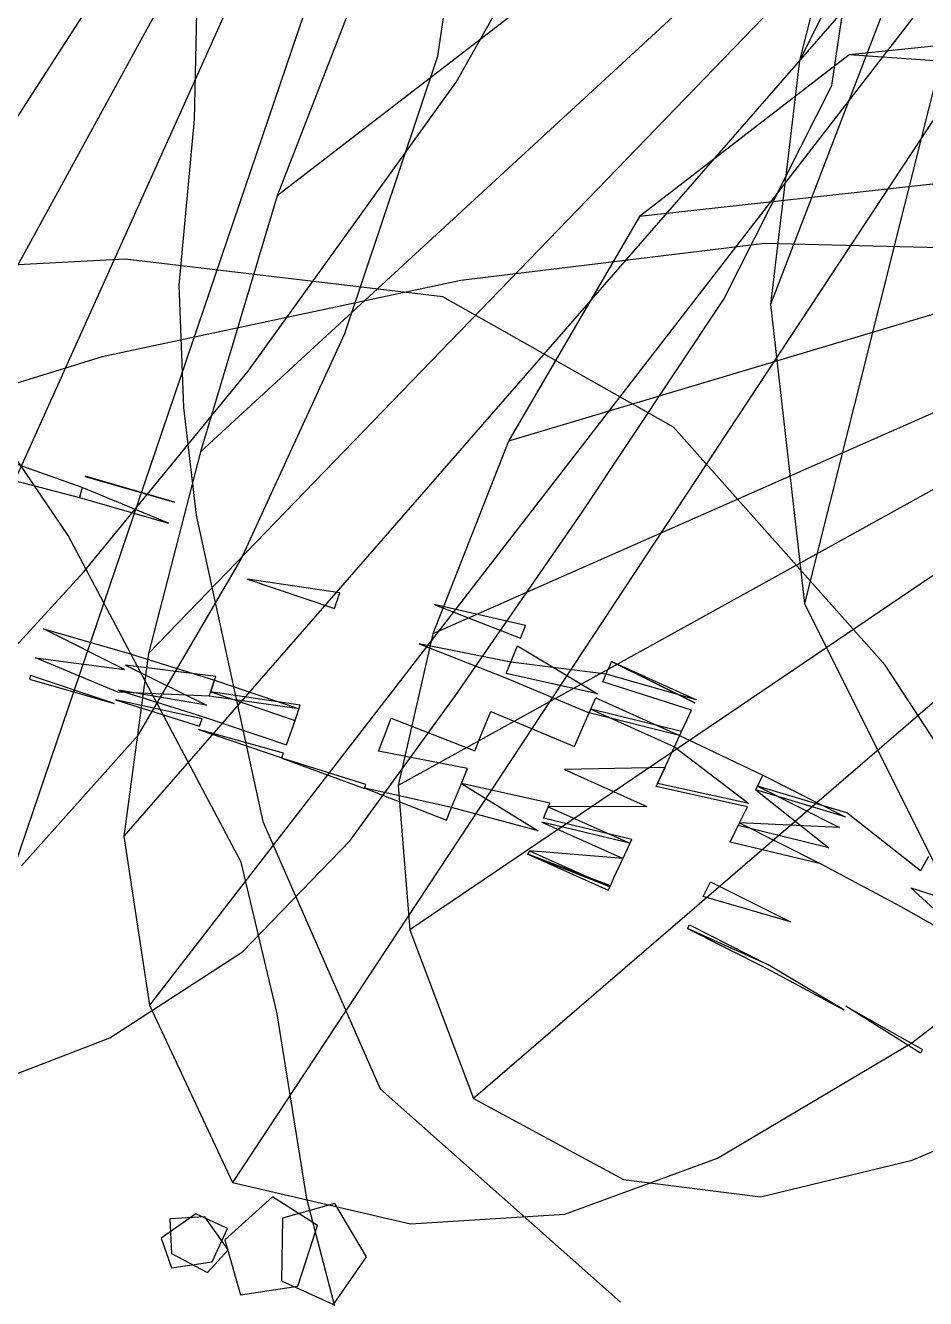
# Model space of a CAD drawing. Extents: x -23.2 to 18.8, y -18.4 to 11.3.
# Drawn here: x -4.20888 to -4.17564, y -0.49291 to -0.44587 of the extents above; entities that cross this region are included whole.
import ezdxf

# ---------------------------------------------------------------- set-up
doc = ezdxf.new("R2010")
doc.units = 0
doc.layers.add('FURNISHINGELEMENT', color=8, linetype='CONTINUOUS')

msp = doc.modelspace()

# ---------------------------------------------------------------- linework, layer by layer
at = {"layer": 'FURNISHINGELEMENT'}
for p, q in [((-4.154067, -0.41707, 4.414883), (-4.205247, -0.475822, 4.367438)), ((-4.154067, -0.41707, 4.414883), (-4.204337, -0.469077, 4.372712)), ((-4.154067, -0.41707, 4.414883), (-4.204297, -0.482075, 4.363291)), ((-4.154067, -0.41707, 4.414883), (-4.202407, -0.461623, 4.378544)), ((-4.154067, -0.41707, 4.414883), (-4.201227, -0.488624, 4.360115)), ((-4.154067, -0.41707, 4.414883), (-4.199577, -0.45217, 4.385801)), ((-4.189567, -0.418886, 4.419296), (-4.225547, -0.474571, 4.341255)), ((-4.189567, -0.418886, 4.419296), (-4.222717, -0.47951, 4.334989)), ((-4.189567, -0.418886, 4.419296), (-4.218477, -0.483128, 4.330085)), ((-4.189567, -0.418886, 4.419296), (-4.212307, -0.485803, 4.326327)), ((-4.169797, -0.426055, 4.033274), (-4.181357, -0.456185, 4.010819)), ((-4.169797, -0.426055, 4.033274), (-4.180287, -0.447171, 4.019741)), ((-4.169797, -0.426055, 4.033274), (-4.180107, -0.467237, 3.999055)), ((-4.192967, -0.447973, 4.247299), (-4.185957, -0.435448, 4.253926)), ((-4.192967, -0.447973, 4.247299), (-4.185957, -0.435448, 4.253926)), ((-4.192967, -0.447973, 4.247299), (-4.185957, -0.435448, 4.253926)), ((-4.192967, -0.447973, 4.247299), (-4.185957, -0.435448, 4.253926)), ((-4.192967, -0.447973, 4.247299), (-4.185957, -0.435448, 4.253926)), ((-4.192967, -0.447973, 4.247299), (-4.185957, -0.435448, 4.253926)), ((-4.192967, -0.447973, 4.247299), (-4.185957, -0.435448, 4.253926)), ((-4.192967, -0.447973, 4.247299), (-4.185957, -0.435448, 4.253926)), ((-4.192967, -0.447973, 4.247299), (-4.185957, -0.435448, 4.253926)), ((-4.192967, -0.447973, 4.247299), (-4.185957, -0.435448, 4.253926)), ((-4.192967, -0.447973, 4.247299), (-4.185957, -0.435448, 4.253926)), ((-4.192967, -0.447973, 4.247299), (-4.185957, -0.435448, 4.253926)), ((-4.192967, -0.447973, 4.247299), (-4.185957, -0.435448, 4.253926)), ((-4.192967, -0.447973, 4.247299), (-4.185957, -0.435448, 4.253926)), ((-4.192967, -0.447973, 4.247299), (-4.185957, -0.435448, 4.253926)), ((-4.193647, -0.447012, 4.321784), (-4.192117, -0.436607, 4.334275)), ((-4.193647, -0.447012, 4.321784), (-4.192117, -0.436607, 4.334275)), ((-4.193647, -0.447012, 4.321784), (-4.192117, -0.436607, 4.334275)), ((-4.193647, -0.447012, 4.321784), (-4.192117, -0.436607, 4.334275)), ((-4.193647, -0.447012, 4.321784), (-4.192117, -0.436607, 4.334275)), ((-4.193647, -0.447012, 4.321784), (-4.192117, -0.436607, 4.334275)), ((-4.193647, -0.447012, 4.321784), (-4.192117, -0.436607, 4.334275)), ((-4.193647, -0.447012, 4.321784), (-4.192117, -0.436607, 4.334275)), ((-4.193647, -0.447012, 4.321784), (-4.192117, -0.436607, 4.334275)), ((-4.193647, -0.447012, 4.321784), (-4.192117, -0.436607, 4.334275)), ((-4.193647, -0.447012, 4.321784), (-4.192117, -0.436607, 4.334275)), ((-4.193647, -0.447012, 4.321784), (-4.192117, -0.436607, 4.334275)), ((-4.193647, -0.447012, 4.321784), (-4.192117, -0.436607, 4.334275)), ((-4.193647, -0.447012, 4.321784), (-4.192117, -0.436607, 4.334275)), ((-4.193647, -0.447012, 4.321784), (-4.192117, -0.436607, 4.334275)), ((-4.179097, -0.448094, 4.372972), (-4.177777, -0.439167, 4.385722)), ((-4.179097, -0.448094, 4.372972), (-4.177777, -0.439167, 4.385722)), ((-4.179097, -0.448094, 4.372972), (-4.177777, -0.439167, 4.385722)), ((-4.179097, -0.448094, 4.372972), (-4.177777, -0.439167, 4.385722)), ((-4.179097, -0.448094, 4.372972), (-4.177777, -0.439167, 4.385722)), ((-4.179097, -0.448094, 4.372972), (-4.177777, -0.439167, 4.385722)), ((-4.179097, -0.448094, 4.372972), (-4.177777, -0.439167, 4.385722)), ((-4.179097, -0.448094, 4.372972), (-4.177777, -0.439167, 4.385722)), ((-4.179097, -0.448094, 4.372972), (-4.177777, -0.439167, 4.385722)), ((-4.179097, -0.448094, 4.372972), (-4.177777, -0.439167, 4.385722)), ((-4.179097, -0.448094, 4.372972), (-4.177777, -0.439167, 4.385722)), ((-4.179097, -0.448094, 4.372972), (-4.177777, -0.439167, 4.385722)), ((-4.179097, -0.448094, 4.372972), (-4.177777, -0.439167, 4.385722)), ((-4.179097, -0.448094, 4.372972), (-4.177777, -0.439167, 4.385722)), ((-4.179097, -0.448094, 4.372972), (-4.177777, -0.439167, 4.385722)), ((-4.195387, -0.441367, 4.394696), (-4.199577, -0.45217, 4.385801)), ((-4.195387, -0.441367, 4.394696), (-4.199577, -0.45217, 4.385801)), ((-4.195387, -0.441367, 4.394696), (-4.199577, -0.45217, 4.385801)), ((-4.195387, -0.441367, 4.394696), (-4.199577, -0.45217, 4.385801)), ((-4.195387, -0.441367, 4.394696), (-4.199577, -0.45217, 4.385801)), ((-4.195387, -0.441367, 4.394696), (-4.199577, -0.45217, 4.385801)), ((-4.195387, -0.441367, 4.394696), (-4.199577, -0.45217, 4.385801)), ((-4.195387, -0.441367, 4.394696), (-4.199577, -0.45217, 4.385801)), ((-4.202507, -0.442794, 4.401717), (-4.202647, -0.449343, 4.398795)), ((-4.179267, -0.443083, 4.023445), (-4.180287, -0.447171, 4.019741)), ((-4.179267, -0.443083, 4.023445), (-4.180287, -0.447171, 4.019741)), ((-4.179267, -0.443083, 4.023445), (-4.180287, -0.447171, 4.019741)), ((-4.179267, -0.443083, 4.023445), (-4.180287, -0.447171, 4.019741)), ((-4.179267, -0.443083, 4.023445), (-4.180287, -0.447171, 4.019741)), ((-4.168047, -0.4459, 4.450331), (-4.178457, -0.446966, 4.439459)), ((-4.168047, -0.4459, 4.450331), (-4.178457, -0.446966, 4.439459)), ((-4.168047, -0.4459, 4.450331), (-4.178457, -0.446966, 4.439459)), ((-4.168047, -0.4459, 4.450331), (-4.178457, -0.446966, 4.439459)), ((-4.197087, -0.457258, 4.309811), (-4.193647, -0.447012, 4.321784)), ((-4.197087, -0.457258, 4.309811), (-4.193647, -0.447012, 4.321784)), ((-4.197087, -0.457258, 4.309811), (-4.193647, -0.447012, 4.321784)), ((-4.197087, -0.457258, 4.309811), (-4.193647, -0.447012, 4.321784)), ((-4.197087, -0.457258, 4.309811), (-4.193647, -0.447012, 4.321784)), ((-4.197087, -0.457258, 4.309811), (-4.193647, -0.447012, 4.321784)), ((-4.197087, -0.457258, 4.309811), (-4.193647, -0.447012, 4.321784)), ((-4.197087, -0.457258, 4.309811), (-4.193647, -0.447012, 4.321784)), ((-4.197087, -0.457258, 4.309811), (-4.193647, -0.447012, 4.321784)), ((-4.197087, -0.457258, 4.309811), (-4.193647, -0.447012, 4.321784)), ((-4.197087, -0.457258, 4.309811), (-4.193647, -0.447012, 4.321784)), ((-4.197087, -0.457258, 4.309811), (-4.193647, -0.447012, 4.321784)), ((-4.197087, -0.457258, 4.309811), (-4.193647, -0.447012, 4.321784)), ((-4.197087, -0.457258, 4.309811), (-4.193647, -0.447012, 4.321784)), ((-4.197087, -0.457258, 4.309811), (-4.193647, -0.447012, 4.321784)), ((-4.178457, -0.446966, 4.439459), (-4.186197, -0.452935, 4.42661)), ((-4.178457, -0.446966, 4.439459), (-4.186197, -0.452935, 4.42661)), ((-4.178457, -0.446966, 4.439459), (-4.186197, -0.452935, 4.42661)), ((-4.178457, -0.446966, 4.439459), (-4.186197, -0.452935, 4.42661)), ((-4.178457, -0.446966, 4.439459), (-4.186197, -0.452935, 4.42661)), ((-4.180287, -0.447171, 4.019741), (-4.181357, -0.456185, 4.010819)), ((-4.180287, -0.447171, 4.019741), (-4.181357, -0.456185, 4.010819)), ((-4.180287, -0.447171, 4.019741), (-4.181357, -0.456185, 4.010819)), ((-4.180287, -0.447171, 4.019741), (-4.181357, -0.456185, 4.010819)), ((-4.180287, -0.447171, 4.019741), (-4.181357, -0.456185, 4.010819)), ((-4.180287, -0.447171, 4.019741), (-4.181357, -0.456185, 4.010819)), ((-4.149887, -0.448933, 4.458729), (-4.178457, -0.446966, 4.439459)), ((-4.200647, -0.458648, 4.241701), (-4.192967, -0.447973, 4.247299)), ((-4.200647, -0.458648, 4.241701), (-4.192967, -0.447973, 4.247299)), ((-4.200647, -0.458648, 4.241701), (-4.192967, -0.447973, 4.247299)), ((-4.200647, -0.458648, 4.241701), (-4.192967, -0.447973, 4.247299)), ((-4.200647, -0.458648, 4.241701), (-4.192967, -0.447973, 4.247299)), ((-4.200647, -0.458648, 4.241701), (-4.192967, -0.447973, 4.247299)), ((-4.200647, -0.458648, 4.241701), (-4.192967, -0.447973, 4.247299)), ((-4.200647, -0.458648, 4.241701), (-4.192967, -0.447973, 4.247299)), ((-4.200647, -0.458648, 4.241701), (-4.192967, -0.447973, 4.247299)), ((-4.200647, -0.458648, 4.241701), (-4.192967, -0.447973, 4.247299)), ((-4.200647, -0.458648, 4.241701), (-4.192967, -0.447973, 4.247299)), ((-4.200647, -0.458648, 4.241701), (-4.192967, -0.447973, 4.247299)), ((-4.200647, -0.458648, 4.241701), (-4.192967, -0.447973, 4.247299)), ((-4.200647, -0.458648, 4.241701), (-4.192967, -0.447973, 4.247299)), ((-4.200647, -0.458648, 4.241701), (-4.192967, -0.447973, 4.247299)), ((-4.183087, -0.455982, 4.362677), (-4.179097, -0.448094, 4.372972)), ((-4.183087, -0.455982, 4.362677), (-4.179097, -0.448094, 4.372972)), ((-4.183087, -0.455982, 4.362677), (-4.179097, -0.448094, 4.372972)), ((-4.183087, -0.455982, 4.362677), (-4.179097, -0.448094, 4.372972)), ((-4.183087, -0.455982, 4.362677), (-4.179097, -0.448094, 4.372972)), ((-4.183087, -0.455982, 4.362677), (-4.179097, -0.448094, 4.372972)), ((-4.183087, -0.455982, 4.362677), (-4.179097, -0.448094, 4.372972)), ((-4.183087, -0.455982, 4.362677), (-4.179097, -0.448094, 4.372972)), ((-4.183087, -0.455982, 4.362677), (-4.179097, -0.448094, 4.372972)), ((-4.183087, -0.455982, 4.362677), (-4.179097, -0.448094, 4.372972)), ((-4.183087, -0.455982, 4.362677), (-4.179097, -0.448094, 4.372972)), ((-4.183087, -0.455982, 4.362677), (-4.179097, -0.448094, 4.372972)), ((-4.183087, -0.455982, 4.362677), (-4.179097, -0.448094, 4.372972)), ((-4.183087, -0.455982, 4.362677), (-4.179097, -0.448094, 4.372972)), ((-4.183087, -0.455982, 4.362677), (-4.179097, -0.448094, 4.372972)), ((-4.149887, -0.448933, 4.458729), (-4.195117, -0.473957, 4.397793)), ((-4.149887, -0.448933, 4.458729), (-4.194677, -0.479284, 4.392424)), ((-4.149887, -0.448933, 4.458729), (-4.193837, -0.468354, 4.404933)), ((-4.149887, -0.448933, 4.458729), (-4.192327, -0.485525, 4.388476)), ((-4.149887, -0.448933, 4.458729), (-4.191037, -0.461234, 4.414337)), ((-4.149887, -0.448933, 4.458729), (-4.186197, -0.452935, 4.42661)), ((-4.202647, -0.449343, 4.398795), (-4.203207, -0.455471, 4.395713)), ((-4.199577, -0.45217, 4.385801), (-4.202407, -0.461623, 4.378544)), ((-4.199577, -0.45217, 4.385801), (-4.202407, -0.461623, 4.378544)), ((-4.199577, -0.45217, 4.385801), (-4.202407, -0.461623, 4.378544)), ((-4.199577, -0.45217, 4.385801), (-4.202407, -0.461623, 4.378544)), ((-4.199577, -0.45217, 4.385801), (-4.202407, -0.461623, 4.378544)), ((-4.199577, -0.45217, 4.385801), (-4.202407, -0.461623, 4.378544)), ((-4.199577, -0.45217, 4.385801), (-4.202407, -0.461623, 4.378544)), ((-4.199577, -0.45217, 4.385801), (-4.202407, -0.461623, 4.378544)), ((-4.199577, -0.45217, 4.385801), (-4.202407, -0.461623, 4.378544)), ((-4.186197, -0.452935, 4.42661), (-4.191037, -0.461234, 4.414337)), ((-4.186197, -0.452935, 4.42661), (-4.191037, -0.461234, 4.414337)), ((-4.186197, -0.452935, 4.42661), (-4.191037, -0.461234, 4.414337)), ((-4.186197, -0.452935, 4.42661), (-4.191037, -0.461234, 4.414337)), ((-4.186197, -0.452935, 4.42661), (-4.191037, -0.461234, 4.414337)), ((-4.186197, -0.452935, 4.42661), (-4.191037, -0.461234, 4.414337)), ((-4.181567, -0.453927, 4.314847), (-4.192797, -0.455299, 4.322672)), ((-4.173557, -0.454134, 4.305162), (-4.181567, -0.453927, 4.314847)), ((-4.205197, -0.454507, 4.147037), (-4.209387, -0.454732, 4.149447)), ((-4.193467, -0.455895, 4.139855), (-4.205197, -0.454507, 4.147037)), ((-4.192797, -0.455299, 4.322672), (-4.206047, -0.458113, 4.32771)), ((-4.203207, -0.455471, 4.395713), (-4.203037, -0.459985, 4.392553)), ((-4.184947, -0.460722, 4.131687), (-4.193467, -0.455895, 4.139855)), ((-4.188337, -0.463898, 4.352853), (-4.183087, -0.455982, 4.362677)), ((-4.188337, -0.463898, 4.352853), (-4.183087, -0.455982, 4.362677)), ((-4.188337, -0.463898, 4.352853), (-4.183087, -0.455982, 4.362677)), ((-4.188337, -0.463898, 4.352853), (-4.183087, -0.455982, 4.362677)), ((-4.188337, -0.463898, 4.352853), (-4.183087, -0.455982, 4.362677)), ((-4.188337, -0.463898, 4.352853), (-4.183087, -0.455982, 4.362677)), ((-4.188337, -0.463898, 4.352853), (-4.183087, -0.455982, 4.362677)), ((-4.188337, -0.463898, 4.352853), (-4.183087, -0.455982, 4.362677)), ((-4.188337, -0.463898, 4.352853), (-4.183087, -0.455982, 4.362677)), ((-4.188337, -0.463898, 4.352853), (-4.183087, -0.455982, 4.362677)), ((-4.188337, -0.463898, 4.352853), (-4.183087, -0.455982, 4.362677)), ((-4.188337, -0.463898, 4.352853), (-4.183087, -0.455982, 4.362677)), ((-4.188337, -0.463898, 4.352853), (-4.183087, -0.455982, 4.362677)), ((-4.188337, -0.463898, 4.352853), (-4.183087, -0.455982, 4.362677)), ((-4.188337, -0.463898, 4.352853), (-4.183087, -0.455982, 4.362677)), ((-4.181357, -0.456185, 4.010819), (-4.180107, -0.467237, 3.999055)), ((-4.181357, -0.456185, 4.010819), (-4.180107, -0.467237, 3.999055)), ((-4.181357, -0.456185, 4.010819), (-4.180107, -0.467237, 3.999055)), ((-4.181357, -0.456185, 4.010819), (-4.180107, -0.467237, 3.999055)), ((-4.181357, -0.456185, 4.010819), (-4.180107, -0.467237, 3.999055)), ((-4.181357, -0.456185, 4.010819), (-4.180107, -0.467237, 3.999055)), ((-4.181357, -0.456185, 4.010819), (-4.180107, -0.467237, 3.999055)), ((-4.207297, -0.464715, 3.926637), (-4.213017, -0.456295, 3.917141)), ((-4.200907, -0.465587, 4.301013), (-4.197087, -0.457258, 4.309811)), ((-4.200907, -0.465587, 4.301013), (-4.197087, -0.457258, 4.309811)), ((-4.200907, -0.465587, 4.301013), (-4.197087, -0.457258, 4.309811)), ((-4.200907, -0.465587, 4.301013), (-4.197087, -0.457258, 4.309811)), ((-4.200907, -0.465587, 4.301013), (-4.197087, -0.457258, 4.309811)), ((-4.200907, -0.465587, 4.301013), (-4.197087, -0.457258, 4.309811)), ((-4.200907, -0.465587, 4.301013), (-4.197087, -0.457258, 4.309811)), ((-4.200907, -0.465587, 4.301013), (-4.197087, -0.457258, 4.309811)), ((-4.200907, -0.465587, 4.301013), (-4.197087, -0.457258, 4.309811)), ((-4.200907, -0.465587, 4.301013), (-4.197087, -0.457258, 4.309811)), ((-4.200907, -0.465587, 4.301013), (-4.197087, -0.457258, 4.309811)), ((-4.200907, -0.465587, 4.301013), (-4.197087, -0.457258, 4.309811)), ((-4.200907, -0.465587, 4.301013), (-4.197087, -0.457258, 4.309811)), ((-4.200907, -0.465587, 4.301013), (-4.197087, -0.457258, 4.309811)), ((-4.200907, -0.465587, 4.301013), (-4.197087, -0.457258, 4.309811)), ((-4.206047, -0.458113, 4.32771), (-4.210717, -0.459558, 4.328876)), ((-4.206717, -0.466064, 4.237717), (-4.200647, -0.458648, 4.241701)), ((-4.206717, -0.466064, 4.237717), (-4.200647, -0.458648, 4.241701)), ((-4.206717, -0.466064, 4.237717), (-4.200647, -0.458648, 4.241701)), ((-4.206717, -0.466064, 4.237717), (-4.200647, -0.458648, 4.241701)), ((-4.206717, -0.466064, 4.237717), (-4.200647, -0.458648, 4.241701)), ((-4.206717, -0.466064, 4.237717), (-4.200647, -0.458648, 4.241701)), ((-4.206717, -0.466064, 4.237717), (-4.200647, -0.458648, 4.241701)), ((-4.206717, -0.466064, 4.237717), (-4.200647, -0.458648, 4.241701)), ((-4.206717, -0.466064, 4.237717), (-4.200647, -0.458648, 4.241701)), ((-4.206717, -0.466064, 4.237717), (-4.200647, -0.458648, 4.241701)), ((-4.206717, -0.466064, 4.237717), (-4.200647, -0.458648, 4.241701)), ((-4.206717, -0.466064, 4.237717), (-4.200647, -0.458648, 4.241701)), ((-4.206717, -0.466064, 4.237717), (-4.200647, -0.458648, 4.241701)), ((-4.206717, -0.466064, 4.237717), (-4.200647, -0.458648, 4.241701)), ((-4.206717, -0.466064, 4.237717), (-4.200647, -0.458648, 4.241701)), ((-4.203037, -0.459985, 4.392553), (-4.202577, -0.463973, 4.389412)), ((-4.177127, -0.469511, 4.122902), (-4.184947, -0.460722, 4.131687)), ((-4.191037, -0.461234, 4.414337), (-4.193837, -0.468354, 4.404933)), ((-4.191037, -0.461234, 4.414337), (-4.193837, -0.468354, 4.404933)), ((-4.191037, -0.461234, 4.414337), (-4.193837, -0.468354, 4.404933)), ((-4.191037, -0.461234, 4.414337), (-4.193837, -0.468354, 4.404933)), ((-4.191037, -0.461234, 4.414337), (-4.193837, -0.468354, 4.404933)), ((-4.191037, -0.461234, 4.414337), (-4.193837, -0.468354, 4.404933)), ((-4.191037, -0.461234, 4.414337), (-4.193837, -0.468354, 4.404933)), ((-4.206777, -0.462942, 3.592873), (-4.210027, -0.461798, 3.593521)), ((-4.202407, -0.461623, 4.378544), (-4.204337, -0.469077, 4.372712)), ((-4.202407, -0.461623, 4.378544), (-4.204337, -0.469077, 4.372712)), ((-4.202407, -0.461623, 4.378544), (-4.204337, -0.469077, 4.372712)), ((-4.202407, -0.461623, 4.378544), (-4.204337, -0.469077, 4.372712)), ((-4.202407, -0.461623, 4.378544), (-4.204337, -0.469077, 4.372712)), ((-4.202407, -0.461623, 4.378544), (-4.204337, -0.469077, 4.372712)), ((-4.202407, -0.461623, 4.378544), (-4.204337, -0.469077, 4.372712)), ((-4.202407, -0.461623, 4.378544), (-4.204337, -0.469077, 4.372712)), ((-4.202407, -0.461623, 4.378544), (-4.204337, -0.469077, 4.372712)), ((-4.202407, -0.461623, 4.378544), (-4.204337, -0.469077, 4.372712)), ((-4.210187, -0.462452, 3.59232), (-4.206877, -0.463316, 3.59232)), ((-4.203367, -0.463483, 3.594979), (-4.206667, -0.462524, 3.594235)), ((-4.206667, -0.462535, 3.594979), (-4.203367, -0.463483, 3.594979)), ((-4.206777, -0.462942, 3.592873), (-4.206877, -0.463316, 3.59232)), ((-4.203597, -0.464259, 3.59232), (-4.206777, -0.462942, 3.592873)), ((-4.203597, -0.464259, 3.59232), (-4.206777, -0.462942, 3.592873)), ((-4.206877, -0.463316, 3.59232), (-4.203597, -0.464259, 3.59232)), ((-4.206877, -0.463316, 3.59232), (-4.203597, -0.464259, 3.59232)), ((-4.202577, -0.463973, 4.389412), (-4.200107, -0.475285, 4.379292)), ((-4.192997, -0.470626, 4.345144), (-4.188337, -0.463898, 4.352853)), ((-4.192997, -0.470626, 4.345144), (-4.188337, -0.463898, 4.352853)), ((-4.192997, -0.470626, 4.345144), (-4.188337, -0.463898, 4.352853)), ((-4.192997, -0.470626, 4.345144), (-4.188337, -0.463898, 4.352853)), ((-4.192997, -0.470626, 4.345144), (-4.188337, -0.463898, 4.352853)), ((-4.192997, -0.470626, 4.345144), (-4.188337, -0.463898, 4.352853)), ((-4.192997, -0.470626, 4.345144), (-4.188337, -0.463898, 4.352853)), ((-4.192997, -0.470626, 4.345144), (-4.188337, -0.463898, 4.352853)), ((-4.192997, -0.470626, 4.345144), (-4.188337, -0.463898, 4.352853)), ((-4.192997, -0.470626, 4.345144), (-4.188337, -0.463898, 4.352853)), ((-4.192997, -0.470626, 4.345144), (-4.188337, -0.463898, 4.352853)), ((-4.192997, -0.470626, 4.345144), (-4.188337, -0.463898, 4.352853)), ((-4.192997, -0.470626, 4.345144), (-4.188337, -0.463898, 4.352853)), ((-4.192997, -0.470626, 4.345144), (-4.188337, -0.463898, 4.352853)), ((-4.192997, -0.470626, 4.345144), (-4.188337, -0.463898, 4.352853)), ((-4.200917, -0.476789, 3.933052), (-4.207297, -0.464715, 3.926637)), ((-4.204697, -0.472087, 4.294338), (-4.200907, -0.465587, 4.301013)), ((-4.204697, -0.472087, 4.294338), (-4.200907, -0.465587, 4.301013)), ((-4.204697, -0.472087, 4.294338), (-4.200907, -0.465587, 4.301013)), ((-4.204697, -0.472087, 4.294338), (-4.200907, -0.465587, 4.301013)), ((-4.204697, -0.472087, 4.294338), (-4.200907, -0.465587, 4.301013)), ((-4.204697, -0.472087, 4.294338), (-4.200907, -0.465587, 4.301013)), ((-4.204697, -0.472087, 4.294338), (-4.200907, -0.465587, 4.301013)), ((-4.204697, -0.472087, 4.294338), (-4.200907, -0.465587, 4.301013)), ((-4.204697, -0.472087, 4.294338), (-4.200907, -0.465587, 4.301013)), ((-4.204697, -0.472087, 4.294338), (-4.200907, -0.465587, 4.301013)), ((-4.204697, -0.472087, 4.294338), (-4.200907, -0.465587, 4.301013)), ((-4.204697, -0.472087, 4.294338), (-4.200907, -0.465587, 4.301013)), ((-4.204697, -0.472087, 4.294338), (-4.200907, -0.465587, 4.301013)), ((-4.204697, -0.472087, 4.294338), (-4.200907, -0.465587, 4.301013)), ((-4.204697, -0.472087, 4.294338), (-4.200907, -0.465587, 4.301013)), ((-4.211967, -0.471772, 4.234064), (-4.206717, -0.466064, 4.237717)), ((-4.211967, -0.471772, 4.234064), (-4.206717, -0.466064, 4.237717)), ((-4.211967, -0.471772, 4.234064), (-4.206717, -0.466064, 4.237717)), ((-4.211967, -0.471772, 4.234064), (-4.206717, -0.466064, 4.237717)), ((-4.211967, -0.471772, 4.234064), (-4.206717, -0.466064, 4.237717)), ((-4.211967, -0.471772, 4.234064), (-4.206717, -0.466064, 4.237717)), ((-4.211967, -0.471772, 4.234064), (-4.206717, -0.466064, 4.237717)), ((-4.211967, -0.471772, 4.234064), (-4.206717, -0.466064, 4.237717)), ((-4.211967, -0.471772, 4.234064), (-4.206717, -0.466064, 4.237717)), ((-4.211967, -0.471772, 4.234064), (-4.206717, -0.466064, 4.237717)), ((-4.211967, -0.471772, 4.234064), (-4.206717, -0.466064, 4.237717)), ((-4.211967, -0.471772, 4.234064), (-4.206717, -0.466064, 4.237717)), ((-4.211967, -0.471772, 4.234064), (-4.206717, -0.466064, 4.237717)), ((-4.211967, -0.471772, 4.234064), (-4.206717, -0.466064, 4.237717)), ((-4.211967, -0.471772, 4.234064), (-4.206717, -0.466064, 4.237717)), ((-4.200677, -0.46633, 3.591433), (-4.197467, -0.467419, 3.591433)), ((-4.197267, -0.466839, 3.591842), (-4.200677, -0.46633, 3.591433)), ((-4.197467, -0.467419, 3.591433), (-4.197267, -0.466839, 3.591842)), ((-4.190407, -0.468048, 3.594979), (-4.193787, -0.467262, 3.596367)), ((-4.193787, -0.467262, 3.596367), (-4.190597, -0.468514, 3.596367)), ((-4.180107, -0.467237, 3.999055), (-4.175317, -0.476821, 3.988625)), ((-4.180107, -0.467237, 3.999055), (-4.175317, -0.476821, 3.988625)), ((-4.180107, -0.467237, 3.999055), (-4.175317, -0.476821, 3.988625)), ((-4.180107, -0.467237, 3.999055), (-4.175317, -0.476821, 3.988625)), ((-4.180107, -0.467237, 3.999055), (-4.175317, -0.476821, 3.988625)), ((-4.180107, -0.467237, 3.999055), (-4.175317, -0.476821, 3.988625)), ((-4.180107, -0.467237, 3.999055), (-4.175317, -0.476821, 3.988625)), ((-4.180107, -0.467237, 3.999055), (-4.175317, -0.476821, 3.988625)), ((-4.208217, -0.468172, 3.597671), (-4.205047, -0.469081, 3.597671)), ((-4.205217, -0.46967, 3.597262), (-4.208217, -0.468172, 3.597671)), ((-4.193837, -0.468354, 4.404933), (-4.195117, -0.473957, 4.397793)), ((-4.193837, -0.468354, 4.404933), (-4.195117, -0.473957, 4.397793)), ((-4.193837, -0.468354, 4.404933), (-4.195117, -0.473957, 4.397793)), ((-4.193837, -0.468354, 4.404933), (-4.195117, -0.473957, 4.397793)), ((-4.193837, -0.468354, 4.404933), (-4.195117, -0.473957, 4.397793)), ((-4.193837, -0.468354, 4.404933), (-4.195117, -0.473957, 4.397793)), ((-4.193837, -0.468354, 4.404933), (-4.195117, -0.473957, 4.397793)), ((-4.193837, -0.468354, 4.404933), (-4.195117, -0.473957, 4.397793)), ((-4.190597, -0.468514, 3.596367), (-4.190477, -0.468212, 3.595704)), ((-4.190477, -0.468212, 3.595704), (-4.190407, -0.468048, 3.594979)), ((-4.190957, -0.469404, 3.597387), (-4.194337, -0.468721, 3.597746)), ((-4.194337, -0.468721, 3.597746), (-4.191177, -0.469959, 3.597746)), ((-4.191127, -0.469823, 3.591433), (-4.190707, -0.468799, 3.59232)), ((-4.190707, -0.468799, 3.59232), (-4.187757, -0.470572, 3.591842)), ((-4.205467, -0.470512, 3.596231), (-4.208507, -0.469238, 3.596784)), ((-4.208507, -0.469238, 3.596784), (-4.205217, -0.46967, 3.597262)), ((-4.204337, -0.469077, 4.372712), (-4.205247, -0.475822, 4.367438)), ((-4.204337, -0.469077, 4.372712), (-4.205247, -0.475822, 4.367438)), ((-4.204337, -0.469077, 4.372712), (-4.205247, -0.475822, 4.367438)), ((-4.204337, -0.469077, 4.372712), (-4.205247, -0.475822, 4.367438)), ((-4.204337, -0.469077, 4.372712), (-4.205247, -0.475822, 4.367438)), ((-4.204337, -0.469077, 4.372712), (-4.205247, -0.475822, 4.367438)), ((-4.204337, -0.469077, 4.372712), (-4.205247, -0.475822, 4.367438)), ((-4.204337, -0.469077, 4.372712), (-4.205247, -0.475822, 4.367438)), ((-4.204337, -0.469077, 4.372712), (-4.205247, -0.475822, 4.367438)), ((-4.204337, -0.469077, 4.372712), (-4.205247, -0.475822, 4.367438)), ((-4.204337, -0.469077, 4.372712), (-4.205247, -0.475822, 4.367438)), ((-4.205047, -0.469081, 3.597671), (-4.201897, -0.470066, 3.597671)), ((-4.187437, -0.46984, 3.596367), (-4.190957, -0.469404, 3.597387)), ((-4.187287, -0.469504, 3.593521), (-4.187237, -0.469368, 3.594235)), ((-4.187237, -0.469368, 3.594235), (-4.184157, -0.470907, 3.593521)), ((-4.184157, -0.470907, 3.593521), (-4.187237, -0.469379, 3.594979)), ((-4.187237, -0.469379, 3.594979), (-4.184097, -0.470784, 3.594979)), ((-4.201847, -0.469926, 3.591358), (-4.205177, -0.469514, 3.591717)), ((-4.205177, -0.469514, 3.591717), (-4.202197, -0.470989, 3.59217)), ((-4.187757, -0.470572, 3.591842), (-4.191127, -0.469823, 3.591433)), ((-4.187557, -0.470122, 3.59232), (-4.187407, -0.469766, 3.592873)), ((-4.184097, -0.470784, 3.594979), (-4.187437, -0.46984, 3.596367)), ((-4.187407, -0.469766, 3.592873), (-4.187287, -0.469504, 3.593521)), ((-4.171247, -0.478528, 4.115628), (-4.177127, -0.469511, 4.122902)), ((-4.208687, -0.469888, 3.595584), (-4.208727, -0.47003, 3.594869)), ((-4.208727, -0.47003, 3.594869), (-4.205597, -0.470927, 3.594869)), ((-4.205597, -0.470927, 3.594869), (-4.208687, -0.469888, 3.595584)), ((-4.202087, -0.47065, 3.597262), (-4.201897, -0.470066, 3.597671)), ((-4.202087, -0.47065, 3.597262), (-4.201897, -0.470066, 3.597671)), ((-4.202037, -0.470496, 3.591717), (-4.201847, -0.469926, 3.591358)), ((-4.201897, -0.470066, 3.597671), (-4.198767, -0.471125, 3.597671)), ((-4.201897, -0.470066, 3.597671), (-4.198767, -0.471125, 3.597671)), ((-4.201897, -0.470066, 3.597671), (-4.198767, -0.471125, 3.597671)), ((-4.191177, -0.469959, 3.597746), (-4.188057, -0.471271, 3.597746)), ((-4.184277, -0.471166, 3.592873), (-4.187557, -0.470122, 3.59232)), ((-4.202357, -0.471486, 3.596231), (-4.205557, -0.470786, 3.595584)), ((-4.205557, -0.470786, 3.595584), (-4.202447, -0.471758, 3.595584)), ((-4.202087, -0.47065, 3.597262), (-4.205467, -0.470512, 3.596231)), ((-4.205447, -0.470434, 3.592738), (-4.202337, -0.471409, 3.592738)), ((-4.202197, -0.470989, 3.59217), (-4.205447, -0.470434, 3.592738)), ((-4.198767, -0.471125, 3.597671), (-4.202087, -0.47065, 3.597262)), ((-4.198767, -0.471125, 3.597671), (-4.202087, -0.47065, 3.597262)), ((-4.198767, -0.471125, 3.597671), (-4.202087, -0.47065, 3.597262)), ((-4.198727, -0.470987, 3.591358), (-4.202037, -0.470496, 3.591717)), ((-4.198727, -0.470987, 3.591358), (-4.202037, -0.470496, 3.591717)), ((-4.202037, -0.470496, 3.591717), (-4.198917, -0.471552, 3.591717)), ((-4.198727, -0.470987, 3.591358), (-4.202037, -0.470496, 3.591717)), ((-4.202037, -0.470496, 3.591717), (-4.198917, -0.471552, 3.591717)), ((-4.196887, -0.475983, 4.338987), (-4.192997, -0.470626, 4.345144)), ((-4.196887, -0.475983, 4.338987), (-4.192997, -0.470626, 4.345144)), ((-4.196887, -0.475983, 4.338987), (-4.192997, -0.470626, 4.345144)), ((-4.196887, -0.475983, 4.338987), (-4.192997, -0.470626, 4.345144)), ((-4.196887, -0.475983, 4.338987), (-4.192997, -0.470626, 4.345144)), ((-4.196887, -0.475983, 4.338987), (-4.192997, -0.470626, 4.345144)), ((-4.196887, -0.475983, 4.338987), (-4.192997, -0.470626, 4.345144)), ((-4.196887, -0.475983, 4.338987), (-4.192997, -0.470626, 4.345144)), ((-4.196887, -0.475983, 4.338987), (-4.192997, -0.470626, 4.345144)), ((-4.196887, -0.475983, 4.338987), (-4.192997, -0.470626, 4.345144)), ((-4.196887, -0.475983, 4.338987), (-4.192997, -0.470626, 4.345144)), ((-4.196887, -0.475983, 4.338987), (-4.192997, -0.470626, 4.345144)), ((-4.196887, -0.475983, 4.338987), (-4.192997, -0.470626, 4.345144)), ((-4.196887, -0.475983, 4.338987), (-4.192997, -0.470626, 4.345144)), ((-4.196887, -0.475983, 4.338987), (-4.192997, -0.470626, 4.345144)), ((-4.188057, -0.471271, 3.597746), (-4.187817, -0.470721, 3.597387)), ((-4.188057, -0.471271, 3.597746), (-4.187817, -0.470721, 3.597387)), ((-4.187817, -0.470721, 3.597387), (-4.184717, -0.472112, 3.597387)), ((-4.187817, -0.470721, 3.597387), (-4.184717, -0.472112, 3.597387)), ((-4.198917, -0.471552, 3.591717), (-4.198727, -0.470987, 3.591358)), ((-4.198917, -0.471552, 3.591717), (-4.198727, -0.470987, 3.591358)), ((-4.198917, -0.471552, 3.591717), (-4.198727, -0.470987, 3.591358)), ((-4.191997, -0.471961, 3.590958), (-4.191687, -0.471215, 3.590969)), ((-4.191687, -0.471215, 3.590969), (-4.188597, -0.472515, 3.590969)), ((-4.188287, -0.471794, 3.591133), (-4.187997, -0.471136, 3.591433)), ((-4.184717, -0.472112, 3.597387), (-4.188057, -0.471271, 3.597746)), ((-4.187997, -0.471136, 3.591433), (-4.184907, -0.472522, 3.591433)), ((-4.184647, -0.471965, 3.591842), (-4.187997, -0.471136, 3.591433)), ((-4.187997, -0.471136, 3.591433), (-4.184907, -0.472522, 3.591433)), ((-4.184437, -0.471519, 3.59232), (-4.184277, -0.471166, 3.592873)), ((-4.202447, -0.471758, 3.595584), (-4.202357, -0.471486, 3.596231)), ((-4.202337, -0.471409, 3.592738), (-4.199237, -0.472457, 3.592738)), ((-4.199237, -0.472457, 3.592738), (-4.198917, -0.471552, 3.591717)), ((-4.195617, -0.472121, 3.591358), (-4.195377, -0.471465, 3.591095)), ((-4.195377, -0.471465, 3.591095), (-4.192287, -0.472678, 3.591095)), ((-4.184647, -0.471965, 3.591842), (-4.184437, -0.471519, 3.59232)), ((-4.209027, -0.476918, 4.289003), (-4.204697, -0.472087, 4.294338)), ((-4.209027, -0.476918, 4.289003), (-4.204697, -0.472087, 4.294338)), ((-4.209027, -0.476918, 4.289003), (-4.204697, -0.472087, 4.294338)), ((-4.209027, -0.476918, 4.289003), (-4.204697, -0.472087, 4.294338)), ((-4.209027, -0.476918, 4.289003), (-4.204697, -0.472087, 4.294338)), ((-4.209027, -0.476918, 4.289003), (-4.204697, -0.472087, 4.294338)), ((-4.209027, -0.476918, 4.289003), (-4.204697, -0.472087, 4.294338)), ((-4.209027, -0.476918, 4.289003), (-4.204697, -0.472087, 4.294338)), ((-4.209027, -0.476918, 4.289003), (-4.204697, -0.472087, 4.294338)), ((-4.209027, -0.476918, 4.289003), (-4.204697, -0.472087, 4.294338)), ((-4.209027, -0.476918, 4.289003), (-4.204697, -0.472087, 4.294338)), ((-4.209027, -0.476918, 4.289003), (-4.204697, -0.472087, 4.294338)), ((-4.209027, -0.476918, 4.289003), (-4.204697, -0.472087, 4.294338)), ((-4.209027, -0.476918, 4.289003), (-4.204697, -0.472087, 4.294338)), ((-4.209027, -0.476918, 4.289003), (-4.204697, -0.472087, 4.294338)), ((-4.202487, -0.471887, 3.594125), (-4.199407, -0.472932, 3.594125)), ((-4.199347, -0.472765, 3.5934), (-4.202487, -0.471887, 3.594125)), ((-4.195837, -0.472681, 3.591717), (-4.195617, -0.472121, 3.591358)), ((-4.192287, -0.472678, 3.591095), (-4.191997, -0.471961, 3.590958)), ((-4.188597, -0.472515, 3.590969), (-4.188287, -0.471794, 3.591133)), ((-4.184907, -0.472522, 3.591433), (-4.184647, -0.471965, 3.591842)), ((-4.184907, -0.472522, 3.591433), (-4.184647, -0.471965, 3.591842)), ((-4.184717, -0.472112, 3.597387), (-4.181647, -0.473575, 3.597387)), ((-4.192547, -0.473327, 3.591358), (-4.195837, -0.472681, 3.591717)), ((-4.185537, -0.473887, 3.590969), (-4.184907, -0.472522, 3.591433)), ((-4.184907, -0.472522, 3.591433), (-4.182157, -0.474625, 3.591133)), ((-4.199407, -0.472932, 3.594125), (-4.199347, -0.472765, 3.5934)), ((-4.199407, -0.472943, 3.594869), (-4.196357, -0.47406, 3.594869)), ((-4.196307, -0.473922, 3.595584), (-4.199407, -0.472943, 3.594869)), ((-4.192777, -0.473882, 3.591717), (-4.192547, -0.473327, 3.591358)), ((-4.185257, -0.473292, 3.59801), (-4.188967, -0.473362, 3.598135)), ((-4.188967, -0.473362, 3.598135), (-4.185927, -0.474725, 3.598135)), ((-4.185587, -0.473995, 3.598146), (-4.185257, -0.473292, 3.59801)), ((-4.181907, -0.474113, 3.597746), (-4.181647, -0.473575, 3.597387)), ((-4.181647, -0.473575, 3.597387), (-4.178607, -0.47511, 3.597387)), ((-4.181647, -0.473575, 3.597387), (-4.178607, -0.47511, 3.597387)), ((-4.196357, -0.47406, 3.594869), (-4.196307, -0.473922, 3.595584)), ((-4.193137, -0.474772, 3.592738), (-4.196347, -0.474049, 3.594125)), ((-4.196347, -0.474049, 3.594125), (-4.193327, -0.475238, 3.594125)), ((-4.195117, -0.473957, 4.397793), (-4.194677, -0.479284, 4.392424)), ((-4.195117, -0.473957, 4.397793), (-4.194677, -0.479284, 4.392424)), ((-4.195117, -0.473957, 4.397793), (-4.194677, -0.479284, 4.392424)), ((-4.195117, -0.473957, 4.397793), (-4.194677, -0.479284, 4.392424)), ((-4.195117, -0.473957, 4.397793), (-4.194677, -0.479284, 4.392424)), ((-4.195117, -0.473957, 4.397793), (-4.194677, -0.479284, 4.392424)), ((-4.195117, -0.473957, 4.397793), (-4.194677, -0.479284, 4.392424)), ((-4.195117, -0.473957, 4.397793), (-4.194677, -0.479284, 4.392424)), ((-4.195117, -0.473957, 4.397793), (-4.194677, -0.479284, 4.392424)), ((-4.193137, -0.474772, 3.592738), (-4.192777, -0.473882, 3.591717)), ((-4.189507, -0.474606, 3.591358), (-4.192777, -0.473882, 3.591717)), ((-4.192777, -0.473882, 3.591717), (-4.189947, -0.475631, 3.59217)), ((-4.182217, -0.474742, 3.59801), (-4.185587, -0.473995, 3.598146)), ((-4.182157, -0.474625, 3.591133), (-4.185537, -0.473887, 3.590969)), ((-4.178537, -0.474966, 3.591842), (-4.181847, -0.473981, 3.591433)), ((-4.181847, -0.473981, 3.591433), (-4.178817, -0.475511, 3.591433)), ((-4.178607, -0.47511, 3.597387), (-4.181907, -0.474113, 3.597746)), ((-4.181907, -0.474113, 3.597746), (-4.179207, -0.476263, 3.59801)), ((-4.178607, -0.47511, 3.597387), (-4.181907, -0.474113, 3.597746)), ((-4.193327, -0.475238, 3.594125), (-4.193137, -0.474772, 3.592738)), ((-4.189947, -0.475631, 3.59217), (-4.193137, -0.474772, 3.592738)), ((-4.189747, -0.475156, 3.591717), (-4.189507, -0.474606, 3.591358)), ((-4.185927, -0.474725, 3.598135), (-4.189567, -0.474741, 3.597671)), ((-4.189567, -0.474741, 3.597671), (-4.186557, -0.47609, 3.597671)), ((-4.182557, -0.475437, 3.598146), (-4.182217, -0.474742, 3.59801)), ((-4.175827, -0.477111, 3.591433), (-4.178537, -0.474966, 3.591842)), ((-4.200107, -0.475285, 4.379292), (-4.195777, -0.485165, 4.369424)), ((-4.186557, -0.47609, 3.597671), (-4.189807, -0.475305, 3.597262)), ((-4.189807, -0.475305, 3.597262), (-4.186807, -0.476647, 3.597262)), ((-4.186487, -0.475956, 3.591358), (-4.189747, -0.475156, 3.591717)), ((-4.182857, -0.476052, 3.590958), (-4.182507, -0.47533, 3.590969)), ((-4.179207, -0.476263, 3.59801), (-4.182557, -0.475437, 3.598146)), ((-4.182507, -0.47533, 3.590969), (-4.179507, -0.476844, 3.590969)), ((-4.178817, -0.475511, 3.591433), (-4.182507, -0.47533, 3.590969)), ((-4.182507, -0.47533, 3.590969), (-4.179507, -0.476844, 3.590969)), ((-4.205247, -0.475822, 4.367438), (-4.204297, -0.482075, 4.363291)), ((-4.205247, -0.475822, 4.367438), (-4.204297, -0.482075, 4.363291)), ((-4.205247, -0.475822, 4.367438), (-4.204297, -0.482075, 4.363291)), ((-4.205247, -0.475822, 4.367438), (-4.204297, -0.482075, 4.363291)), ((-4.205247, -0.475822, 4.367438), (-4.204297, -0.482075, 4.363291)), ((-4.205247, -0.475822, 4.367438), (-4.204297, -0.482075, 4.363291)), ((-4.205247, -0.475822, 4.367438), (-4.204297, -0.482075, 4.363291)), ((-4.205247, -0.475822, 4.367438), (-4.204297, -0.482075, 4.363291)), ((-4.205247, -0.475822, 4.367438), (-4.204297, -0.482075, 4.363291)), ((-4.205247, -0.475822, 4.367438), (-4.204297, -0.482075, 4.363291)), ((-4.205247, -0.475822, 4.367438), (-4.204297, -0.482075, 4.363291)), ((-4.205247, -0.475822, 4.367438), (-4.204297, -0.482075, 4.363291)), ((-4.200857, -0.480106, 4.333899), (-4.196887, -0.475983, 4.338987)), ((-4.200857, -0.480106, 4.333899), (-4.196887, -0.475983, 4.338987)), ((-4.200857, -0.480106, 4.333899), (-4.196887, -0.475983, 4.338987)), ((-4.200857, -0.480106, 4.333899), (-4.196887, -0.475983, 4.338987)), ((-4.200857, -0.480106, 4.333899), (-4.196887, -0.475983, 4.338987)), ((-4.200857, -0.480106, 4.333899), (-4.196887, -0.475983, 4.338987)), ((-4.200857, -0.480106, 4.333899), (-4.196887, -0.475983, 4.338987)), ((-4.200857, -0.480106, 4.333899), (-4.196887, -0.475983, 4.338987)), ((-4.200857, -0.480106, 4.333899), (-4.196887, -0.475983, 4.338987)), ((-4.200857, -0.480106, 4.333899), (-4.196887, -0.475983, 4.338987)), ((-4.200857, -0.480106, 4.333899), (-4.196887, -0.475983, 4.338987)), ((-4.200857, -0.480106, 4.333899), (-4.196887, -0.475983, 4.338987)), ((-4.200857, -0.480106, 4.333899), (-4.196887, -0.475983, 4.338987)), ((-4.200857, -0.480106, 4.333899), (-4.196887, -0.475983, 4.338987)), ((-4.200857, -0.480106, 4.333899), (-4.196887, -0.475983, 4.338987)), ((-4.186737, -0.4765, 3.591717), (-4.186487, -0.475956, 3.591358)), ((-4.190327, -0.476509, 3.594869), (-4.190267, -0.476374, 3.595584)), ((-4.186807, -0.476647, 3.597262), (-4.190267, -0.476374, 3.595584)), ((-4.190267, -0.476374, 3.595584), (-4.187297, -0.477705, 3.595584)), ((-4.190267, -0.476374, 3.595584), (-4.187297, -0.477705, 3.595584)), ((-4.179507, -0.476844, 3.590969), (-4.182857, -0.476052, 3.590958)), ((-4.199577, -0.482397, 3.934736), (-4.200917, -0.476789, 3.933052)), ((-4.190327, -0.476498, 3.594125), (-4.187357, -0.477828, 3.594125)), ((-4.187277, -0.477667, 3.5934), (-4.190327, -0.476498, 3.594125)), ((-4.190327, -0.476498, 3.594125), (-4.187357, -0.477828, 3.594125)), ((-4.187297, -0.477705, 3.595584), (-4.190327, -0.476509, 3.594869)), ((-4.187297, -0.477705, 3.595584), (-4.190327, -0.476509, 3.594869)), ((-4.187147, -0.477372, 3.592738), (-4.186737, -0.4765, 3.591717)), ((-4.179507, -0.476844, 3.590969), (-4.176547, -0.478428, 3.590969)), ((-4.176137, -0.483462, 4.377983), (-4.167457, -0.476721, 4.386533)), ((-4.176137, -0.483462, 4.377983), (-4.167457, -0.476721, 4.386533)), ((-4.176137, -0.483462, 4.377983), (-4.167457, -0.476721, 4.386533)), ((-4.176137, -0.483462, 4.377983), (-4.167457, -0.476721, 4.386533)), ((-4.176137, -0.483462, 4.377983), (-4.167457, -0.476721, 4.386533)), ((-4.176137, -0.483462, 4.377983), (-4.167457, -0.476721, 4.386533)), ((-4.176137, -0.483462, 4.377983), (-4.167457, -0.476721, 4.386533)), ((-4.176137, -0.483462, 4.377983), (-4.167457, -0.476721, 4.386533)), ((-4.176137, -0.483462, 4.377983), (-4.167457, -0.476721, 4.386533)), ((-4.176137, -0.483462, 4.377983), (-4.167457, -0.476721, 4.386533)), ((-4.176137, -0.483462, 4.377983), (-4.167457, -0.476721, 4.386533)), ((-4.176137, -0.483462, 4.377983), (-4.167457, -0.476721, 4.386533)), ((-4.176137, -0.483462, 4.377983), (-4.167457, -0.476721, 4.386533)), ((-4.176137, -0.483462, 4.377983), (-4.167457, -0.476721, 4.386533)), ((-4.175527, -0.476573, 3.591842), (-4.175827, -0.477111, 3.591433)), ((-4.187277, -0.477667, 3.5934), (-4.187147, -0.477372, 3.592738)), ((-4.187357, -0.477828, 3.594125), (-4.187277, -0.477667, 3.5934)), ((-4.187357, -0.477828, 3.594125), (-4.187277, -0.477667, 3.5934)), ((-4.183847, -0.47806, 3.597262), (-4.183577, -0.477509, 3.597671)), ((-4.183847, -0.47806, 3.597262), (-4.183577, -0.477509, 3.597671)), ((-4.183577, -0.477509, 3.597671), (-4.180627, -0.478997, 3.597671)), ((-4.183577, -0.477509, 3.597671), (-4.180627, -0.478997, 3.597671)), ((-4.173627, -0.48008, 3.590969), (-4.176177, -0.47774, 3.591133)), ((-4.176177, -0.47774, 3.591133), (-4.172877, -0.478781, 3.591433)), ((-4.180627, -0.478997, 3.597671), (-4.183847, -0.47806, 3.597262)), ((-4.180627, -0.478997, 3.597671), (-4.183847, -0.47806, 3.597262)), ((-4.176547, -0.478428, 3.590969), (-4.173627, -0.48008, 3.590969)), ((-4.194677, -0.479284, 4.392424), (-4.192327, -0.485525, 4.388476)), ((-4.194677, -0.479284, 4.392424), (-4.192327, -0.485525, 4.388476)), ((-4.194677, -0.479284, 4.392424), (-4.192327, -0.485525, 4.388476)), ((-4.194677, -0.479284, 4.392424), (-4.192327, -0.485525, 4.388476)), ((-4.194677, -0.479284, 4.392424), (-4.192327, -0.485525, 4.388476)), ((-4.194677, -0.479284, 4.392424), (-4.192327, -0.485525, 4.388476)), ((-4.194677, -0.479284, 4.392424), (-4.192327, -0.485525, 4.388476)), ((-4.194677, -0.479284, 4.392424), (-4.192327, -0.485525, 4.388476)), ((-4.194677, -0.479284, 4.392424), (-4.192327, -0.485525, 4.388476)), ((-4.194677, -0.479284, 4.392424), (-4.192327, -0.485525, 4.388476)), ((-4.184427, -0.479238, 3.594869), (-4.184357, -0.479106, 3.595584)), ((-4.184427, -0.479238, 3.594869), (-4.181517, -0.480706, 3.594869)), ((-4.181447, -0.480575, 3.595584), (-4.184427, -0.479238, 3.594869)), ((-4.181447, -0.480575, 3.595584), (-4.184427, -0.479238, 3.594869)), ((-4.184357, -0.479106, 3.595584), (-4.181447, -0.480575, 3.595584)), ((-4.205757, -0.483282, 4.329733), (-4.200857, -0.480106, 4.333899)), ((-4.205757, -0.483282, 4.329733), (-4.200857, -0.480106, 4.333899)), ((-4.205757, -0.483282, 4.329733), (-4.200857, -0.480106, 4.333899)), ((-4.205757, -0.483282, 4.329733), (-4.200857, -0.480106, 4.333899)), ((-4.205757, -0.483282, 4.329733), (-4.200857, -0.480106, 4.333899)), ((-4.205757, -0.483282, 4.329733), (-4.200857, -0.480106, 4.333899)), ((-4.205757, -0.483282, 4.329733), (-4.200857, -0.480106, 4.333899)), ((-4.205757, -0.483282, 4.329733), (-4.200857, -0.480106, 4.333899)), ((-4.205757, -0.483282, 4.329733), (-4.200857, -0.480106, 4.333899)), ((-4.205757, -0.483282, 4.329733), (-4.200857, -0.480106, 4.333899)), ((-4.205757, -0.483282, 4.329733), (-4.200857, -0.480106, 4.333899)), ((-4.205757, -0.483282, 4.329733), (-4.200857, -0.480106, 4.333899)), ((-4.205757, -0.483282, 4.329733), (-4.200857, -0.480106, 4.333899)), ((-4.205757, -0.483282, 4.329733), (-4.200857, -0.480106, 4.333899)), ((-4.205757, -0.483282, 4.329733), (-4.200857, -0.480106, 4.333899)), ((-4.178657, -0.482241, 3.594869), (-4.181447, -0.480575, 3.595584)), ((-4.181517, -0.480706, 3.594869), (-4.178657, -0.482241, 3.594869)), ((-4.204297, -0.482075, 4.363291), (-4.201227, -0.488624, 4.360115)), ((-4.204297, -0.482075, 4.363291), (-4.201227, -0.488624, 4.360115)), ((-4.204297, -0.482075, 4.363291), (-4.201227, -0.488624, 4.360115)), ((-4.204297, -0.482075, 4.363291), (-4.201227, -0.488624, 4.360115)), ((-4.204297, -0.482075, 4.363291), (-4.201227, -0.488624, 4.360115)), ((-4.204297, -0.482075, 4.363291), (-4.201227, -0.488624, 4.360115)), ((-4.204297, -0.482075, 4.363291), (-4.201227, -0.488624, 4.360115)), ((-4.204297, -0.482075, 4.363291), (-4.201227, -0.488624, 4.360115)), ((-4.204297, -0.482075, 4.363291), (-4.201227, -0.488624, 4.360115)), ((-4.204297, -0.482075, 4.363291), (-4.201227, -0.488624, 4.360115)), ((-4.204297, -0.482075, 4.363291), (-4.201227, -0.488624, 4.360115)), ((-4.204297, -0.482075, 4.363291), (-4.201227, -0.488624, 4.360115)), ((-4.204297, -0.482075, 4.363291), (-4.201227, -0.488624, 4.360115)), ((-4.198487, -0.489224, 3.935511), (-4.199577, -0.482397, 3.934736)), ((-4.175817, -0.483843, 3.594869), (-4.178577, -0.482112, 3.595584)), ((-4.178577, -0.482112, 3.595584), (-4.175747, -0.483715, 3.595584)), ((-4.175817, -0.483843, 3.594869), (-4.178577, -0.482112, 3.595584)), ((-4.178577, -0.482112, 3.595584), (-4.175747, -0.483715, 3.595584)), ((-4.212307, -0.485803, 4.326327), (-4.205757, -0.483282, 4.329733)), ((-4.212307, -0.485803, 4.326327), (-4.205757, -0.483282, 4.329733)), ((-4.212307, -0.485803, 4.326327), (-4.205757, -0.483282, 4.329733)), ((-4.212307, -0.485803, 4.326327), (-4.205757, -0.483282, 4.329733)), ((-4.212307, -0.485803, 4.326327), (-4.205757, -0.483282, 4.329733)), ((-4.212307, -0.485803, 4.326327), (-4.205757, -0.483282, 4.329733)), ((-4.212307, -0.485803, 4.326327), (-4.205757, -0.483282, 4.329733)), ((-4.212307, -0.485803, 4.326327), (-4.205757, -0.483282, 4.329733)), ((-4.212307, -0.485803, 4.326327), (-4.205757, -0.483282, 4.329733)), ((-4.212307, -0.485803, 4.326327), (-4.205757, -0.483282, 4.329733)), ((-4.212307, -0.485803, 4.326327), (-4.205757, -0.483282, 4.329733)), ((-4.212307, -0.485803, 4.326327), (-4.205757, -0.483282, 4.329733)), ((-4.212307, -0.485803, 4.326327), (-4.205757, -0.483282, 4.329733)), ((-4.212307, -0.485803, 4.326327), (-4.205757, -0.483282, 4.329733)), ((-4.212307, -0.485803, 4.326327), (-4.205757, -0.483282, 4.329733)), ((-4.183317, -0.487723, 4.371449), (-4.176137, -0.483462, 4.377983)), ((-4.183317, -0.487723, 4.371449), (-4.176137, -0.483462, 4.377983)), ((-4.183317, -0.487723, 4.371449), (-4.176137, -0.483462, 4.377983)), ((-4.183317, -0.487723, 4.371449), (-4.176137, -0.483462, 4.377983)), ((-4.183317, -0.487723, 4.371449), (-4.176137, -0.483462, 4.377983)), ((-4.183317, -0.487723, 4.371449), (-4.176137, -0.483462, 4.377983)), ((-4.183317, -0.487723, 4.371449), (-4.176137, -0.483462, 4.377983)), ((-4.183317, -0.487723, 4.371449), (-4.176137, -0.483462, 4.377983)), ((-4.183317, -0.487723, 4.371449), (-4.176137, -0.483462, 4.377983)), ((-4.183317, -0.487723, 4.371449), (-4.176137, -0.483462, 4.377983)), ((-4.183317, -0.487723, 4.371449), (-4.176137, -0.483462, 4.377983)), ((-4.183317, -0.487723, 4.371449), (-4.176137, -0.483462, 4.377983)), ((-4.183317, -0.487723, 4.371449), (-4.176137, -0.483462, 4.377983)), ((-4.183317, -0.487723, 4.371449), (-4.176137, -0.483462, 4.377983)), ((-4.175747, -0.483715, 3.595584), (-4.175817, -0.483843, 3.594869)), ((-4.175747, -0.483715, 3.595584), (-4.175817, -0.483843, 3.594869)), ((-4.176127, -0.487796, 4.402845), (-4.168637, -0.484624, 4.410424)), ((-4.176127, -0.487796, 4.402845), (-4.168637, -0.484624, 4.410424)), ((-4.176127, -0.487796, 4.402845), (-4.168637, -0.484624, 4.410424)), ((-4.176127, -0.487796, 4.402845), (-4.168637, -0.484624, 4.410424)), ((-4.176127, -0.487796, 4.402845), (-4.168637, -0.484624, 4.410424)), ((-4.176127, -0.487796, 4.402845), (-4.168637, -0.484624, 4.410424)), ((-4.176127, -0.487796, 4.402845), (-4.168637, -0.484624, 4.410424)), ((-4.176127, -0.487796, 4.402845), (-4.168637, -0.484624, 4.410424)), ((-4.176127, -0.487796, 4.402845), (-4.168637, -0.484624, 4.410424)), ((-4.176127, -0.487796, 4.402845), (-4.168637, -0.484624, 4.410424)), ((-4.176127, -0.487796, 4.402845), (-4.168637, -0.484624, 4.410424)), ((-4.195777, -0.485165, 4.369424), (-4.186907, -0.49304, 4.358172)), ((-4.192327, -0.485525, 4.388476), (-4.186787, -0.488514, 4.39212)), ((-4.192327, -0.485525, 4.388476), (-4.186787, -0.488514, 4.39212)), ((-4.192327, -0.485525, 4.388476), (-4.186787, -0.488514, 4.39212)), ((-4.192327, -0.485525, 4.388476), (-4.186787, -0.488514, 4.39212)), ((-4.192327, -0.485525, 4.388476), (-4.186787, -0.488514, 4.39212)), ((-4.192327, -0.485525, 4.388476), (-4.186787, -0.488514, 4.39212)), ((-4.192327, -0.485525, 4.388476), (-4.186787, -0.488514, 4.39212)), ((-4.192327, -0.485525, 4.388476), (-4.186787, -0.488514, 4.39212)), ((-4.192327, -0.485525, 4.388476), (-4.186787, -0.488514, 4.39212)), ((-4.192327, -0.485525, 4.388476), (-4.186787, -0.488514, 4.39212)), ((-4.192327, -0.485525, 4.388476), (-4.186787, -0.488514, 4.39212)), ((-4.188957, -0.489789, 4.366819), (-4.183317, -0.487723, 4.371449)), ((-4.188957, -0.489789, 4.366819), (-4.183317, -0.487723, 4.371449)), ((-4.188957, -0.489789, 4.366819), (-4.183317, -0.487723, 4.371449)), ((-4.188957, -0.489789, 4.366819), (-4.183317, -0.487723, 4.371449)), ((-4.188957, -0.489789, 4.366819), (-4.183317, -0.487723, 4.371449)), ((-4.188957, -0.489789, 4.366819), (-4.183317, -0.487723, 4.371449)), ((-4.188957, -0.489789, 4.366819), (-4.183317, -0.487723, 4.371449)), ((-4.188957, -0.489789, 4.366819), (-4.183317, -0.487723, 4.371449)), ((-4.188957, -0.489789, 4.366819), (-4.183317, -0.487723, 4.371449)), ((-4.188957, -0.489789, 4.366819), (-4.183317, -0.487723, 4.371449)), ((-4.188957, -0.489789, 4.366819), (-4.183317, -0.487723, 4.371449)), ((-4.188957, -0.489789, 4.366819), (-4.183317, -0.487723, 4.371449)), ((-4.188957, -0.489789, 4.366819), (-4.183317, -0.487723, 4.371449)), ((-4.188957, -0.489789, 4.366819), (-4.183317, -0.487723, 4.371449)), ((-4.181737, -0.489153, 4.396841), (-4.176127, -0.487796, 4.402845)), ((-4.181737, -0.489153, 4.396841), (-4.176127, -0.487796, 4.402845)), ((-4.181737, -0.489153, 4.396841), (-4.176127, -0.487796, 4.402845)), ((-4.181737, -0.489153, 4.396841), (-4.176127, -0.487796, 4.402845)), ((-4.181737, -0.489153, 4.396841), (-4.176127, -0.487796, 4.402845)), ((-4.181737, -0.489153, 4.396841), (-4.176127, -0.487796, 4.402845)), ((-4.181737, -0.489153, 4.396841), (-4.176127, -0.487796, 4.402845)), ((-4.181737, -0.489153, 4.396841), (-4.176127, -0.487796, 4.402845)), ((-4.181737, -0.489153, 4.396841), (-4.176127, -0.487796, 4.402845)), ((-4.181737, -0.489153, 4.396841), (-4.176127, -0.487796, 4.402845)), ((-4.181737, -0.489153, 4.396841), (-4.176127, -0.487796, 4.402845)), ((-4.201227, -0.488624, 4.360115), (-4.194657, -0.490146, 4.363087)), ((-4.201227, -0.488624, 4.360115), (-4.194657, -0.490146, 4.363087)), ((-4.201227, -0.488624, 4.360115), (-4.194657, -0.490146, 4.363087)), ((-4.201227, -0.488624, 4.360115), (-4.194657, -0.490146, 4.363087)), ((-4.201227, -0.488624, 4.360115), (-4.194657, -0.490146, 4.363087)), ((-4.201227, -0.488624, 4.360115), (-4.194657, -0.490146, 4.363087)), ((-4.201227, -0.488624, 4.360115), (-4.194657, -0.490146, 4.363087)), ((-4.201227, -0.488624, 4.360115), (-4.194657, -0.490146, 4.363087)), ((-4.201227, -0.488624, 4.360115), (-4.194657, -0.490146, 4.363087)), ((-4.201227, -0.488624, 4.360115), (-4.194657, -0.490146, 4.363087)), ((-4.201227, -0.488624, 4.360115), (-4.194657, -0.490146, 4.363087)), ((-4.201227, -0.488624, 4.360115), (-4.194657, -0.490146, 4.363087)), ((-4.201227, -0.488624, 4.360115), (-4.194657, -0.490146, 4.363087)), ((-4.201227, -0.488624, 4.360115), (-4.194657, -0.490146, 4.363087)), ((-4.186787, -0.488514, 4.39212), (-4.181737, -0.489153, 4.396841)), ((-4.186787, -0.488514, 4.39212), (-4.181737, -0.489153, 4.396841)), ((-4.186787, -0.488514, 4.39212), (-4.181737, -0.489153, 4.396841)), ((-4.186787, -0.488514, 4.39212), (-4.181737, -0.489153, 4.396841)), ((-4.186787, -0.488514, 4.39212), (-4.181737, -0.489153, 4.396841)), ((-4.186787, -0.488514, 4.39212), (-4.181737, -0.489153, 4.396841)), ((-4.186787, -0.488514, 4.39212), (-4.181737, -0.489153, 4.396841)), ((-4.186787, -0.488514, 4.39212), (-4.181737, -0.489153, 4.396841)), ((-4.186787, -0.488514, 4.39212), (-4.181737, -0.489153, 4.396841)), ((-4.186787, -0.488514, 4.39212), (-4.181737, -0.489153, 4.396841)), ((-4.186787, -0.488514, 4.39212), (-4.181737, -0.489153, 4.396841)), ((-4.199757, -0.489151, 4.367477), (-4.201517, -0.490738, 4.367406)), ((-4.198087, -0.490207, 4.366321), (-4.199757, -0.489151, 4.367477)), ((-4.197447, -0.489396, 4.371579), (-4.199387, -0.489946, 4.372763)), ((-4.197137, -0.494405, 3.935422), (-4.198487, -0.489224, 3.935511)), ((-4.196287, -0.491364, 4.371711), (-4.197447, -0.489396, 4.371579)), ((-4.202587, -0.489783, 4.358435), (-4.203867, -0.49068, 4.357886)), ((-4.202257, -0.489888, 4.356439), (-4.203547, -0.489966, 4.357461)), ((-4.203547, -0.489966, 4.357461), (-4.203487, -0.491241, 4.358706)), ((-4.201417, -0.490324, 4.357433), (-4.202587, -0.489783, 4.358435)), ((-4.201397, -0.491114, 4.357053), (-4.202257, -0.489888, 4.356439)), ((-4.199387, -0.489946, 4.372763), (-4.199417, -0.492254, 4.373627)), ((-4.194657, -0.490146, 4.363087), (-4.188957, -0.489789, 4.366819)), ((-4.194657, -0.490146, 4.363087), (-4.188957, -0.489789, 4.366819)), ((-4.194657, -0.490146, 4.363087), (-4.188957, -0.489789, 4.366819)), ((-4.194657, -0.490146, 4.363087), (-4.188957, -0.489789, 4.366819)), ((-4.194657, -0.490146, 4.363087), (-4.188957, -0.489789, 4.366819)), ((-4.194657, -0.490146, 4.363087), (-4.188957, -0.489789, 4.366819)), ((-4.194657, -0.490146, 4.363087), (-4.188957, -0.489789, 4.366819)), ((-4.194657, -0.490146, 4.363087), (-4.188957, -0.489789, 4.366819)), ((-4.194657, -0.490146, 4.363087), (-4.188957, -0.489789, 4.366819)), ((-4.194657, -0.490146, 4.363087), (-4.188957, -0.489789, 4.366819)), ((-4.194657, -0.490146, 4.363087), (-4.188957, -0.489789, 4.366819)), ((-4.194657, -0.490146, 4.363087), (-4.188957, -0.489789, 4.366819)), ((-4.194657, -0.490146, 4.363087), (-4.188957, -0.489789, 4.366819)), ((-4.194657, -0.490146, 4.363087), (-4.188957, -0.489789, 4.366819)), ((-4.201977, -0.491555, 4.356264), (-4.201417, -0.490324, 4.357433)), ((-4.198817, -0.492448, 4.365536), (-4.198087, -0.490207, 4.366321)), ((-4.203867, -0.49068, 4.357886), (-4.203487, -0.491776, 4.356544)), ((-4.201517, -0.490738, 4.367406), (-4.200937, -0.492776, 4.366207)), ((-4.203487, -0.491241, 4.358706), (-4.202157, -0.49195, 4.358455)), ((-4.202157, -0.49195, 4.358455), (-4.201397, -0.491114, 4.357053)), ((-4.197497, -0.49313, 4.372977), (-4.196287, -0.491364, 4.371711)), ((-4.203487, -0.491776, 4.356544), (-4.201977, -0.491555, 4.356264)), ((-4.200937, -0.492776, 4.366207), (-4.198817, -0.492448, 4.365536)), ((-4.199417, -0.492254, 4.373627), (-4.197497, -0.49313, 4.372977))]:
    msp.add_line(p, q, dxfattribs=at)

doc.saveas('drawing.dxf')
